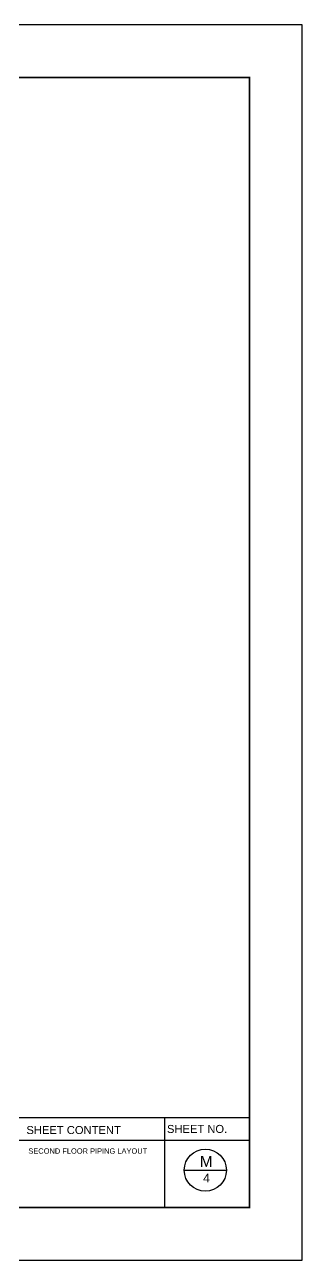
# Model space of a CAD drawing. Header units: millimetres. Extents: x 0 to 531, y -4 to 262.
# Drawn here: x 216.9 to 232.7, y 192 to 262.4 of the extents above; entities that cross this region are included whole.
import ezdxf

# ---------------------------------------------------------------- set-up
doc = ezdxf.new("R2010")
doc.units = ezdxf.units.MM
for name, color, linetype in [('.1', 1, 'Continuous'), ('SHEET', 3, 'Continuous'), ('text', 7, 'Continuous')]:
    doc.layers.add(name, color=color, linetype=linetype)
doc.layers.add('WALL', color=4, linetype='Continuous', lineweight=30)
doc.styles.add('arial', font='arial.ttf')

msp = doc.modelspace()

# ---------------------------------------------------------------- linework, layer by layer
at = {"layer": '.1', "color": 0}
for p, q in [((232.666, 262.432), (133.39, 262.432)), ((232.666, 192.036), (232.666, 262.432)), ((133.39, 192.036), (232.666, 192.036))]:
    msp.add_line(p, q, dxfattribs=at)
at = {"layer": 'SHEET', "color": 1}
for p, q in [((139.407, 200.165), (229.657, 200.165)), ((224.821, 200.165), (224.821, 195.044)), ((207.661, 198.885), (218.421, 198.885)), ((215.06, 198.885), (229.657, 198.885)), ((225.941, 197.169), (228.342, 197.169))]:
    msp.add_line(p, q, dxfattribs=at)
msp.add_circle((227.142, 197.169), 1.2, dxfattribs=at)
at = {"layer": 'WALL', "color": 1, "linetype": 'Continuous', "const_width": 0.0853}
msp.add_lwpolyline([(139.407, 195.044), (229.657, 195.044), (229.657, 259.423), (139.407, 259.423)], close=True, dxfattribs=at)

# ---------------------------------------------------------------- texts
at = {"layer": 'SHEET', "color": 1, "style": 'arial'}
for s, height, p in [('M', 0.624, (226.832, 197.355)), ('4', 0.499, (227.013, 196.469))]:
    msp.add_text(s, height=height, dxfattribs=at).set_placement(p)
at = {"layer": 'text', "style": 'arial'}
for s, height, p in [('SHEET CONTENT', 0.45603, (216.948, 199.229)), ('SHEET NO.', 0.456, (224.955, 199.292)), ('SECOND FLOOR PIPING LAYOUT', 0.30402, (217.059, 198.108))]:
    msp.add_text(s, height=height, dxfattribs=at).set_placement(p)

doc.saveas('drawing.dxf')
